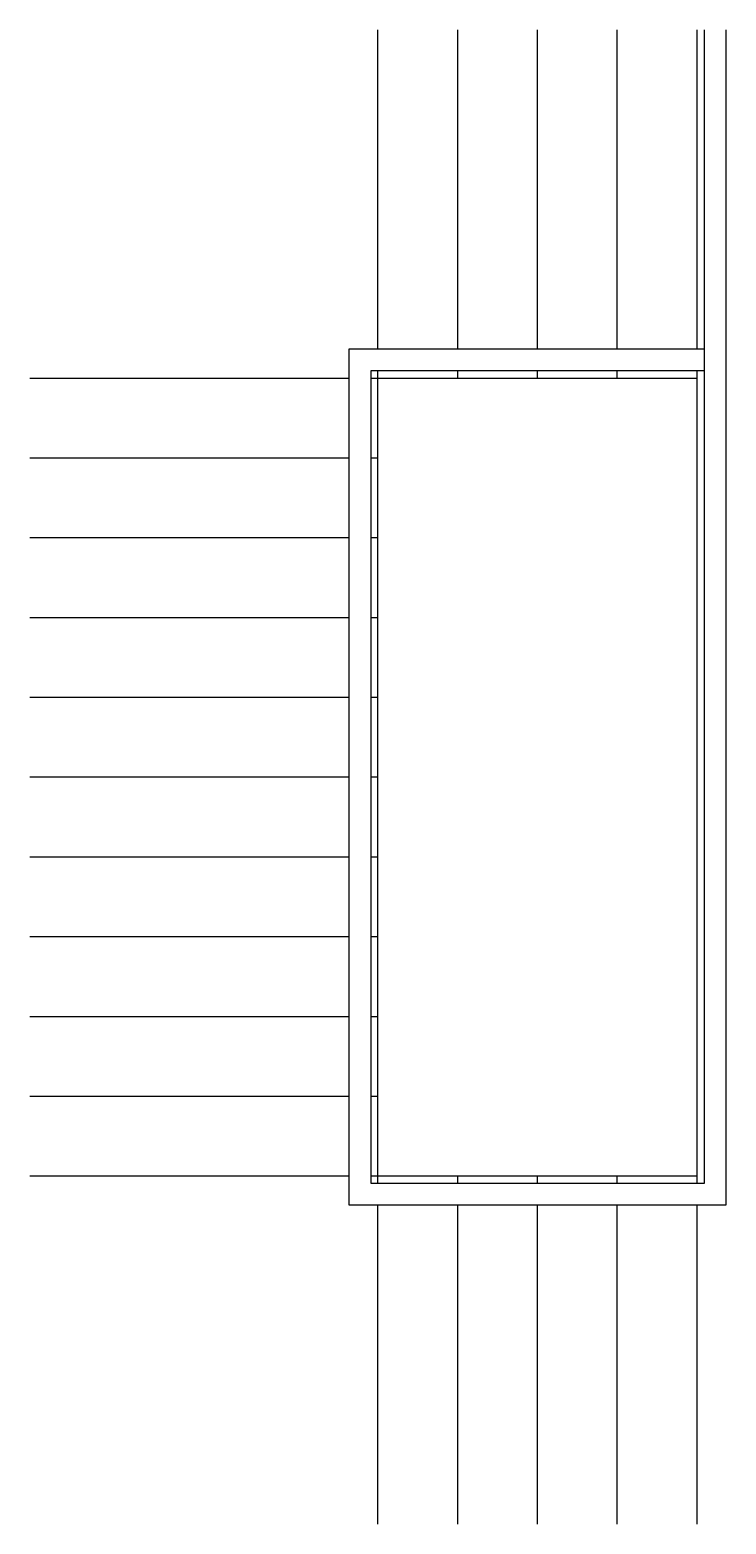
# Model space of a CAD drawing. Header units: metres. Extents: x -167 to -71, y 330 to 536.
import ezdxf

# ---------------------------------------------------------------- set-up
doc = ezdxf.new("R2010")
doc.units = ezdxf.units.M

msp = doc.modelspace()

# ---------------------------------------------------------------- linework, layer by layer
at = {"layer": 'FP-Stair'}
for p, q in [((-119.5, 492), (-119.5, 536)), ((-108.5, 492), (-108.5, 536)), ((-97.5, 492), (-97.5, 536)), ((-86.5, 492), (-86.5, 536)), ((-75.5, 492), (-75.5, 536)), ((-119.5, 377), (-119.5, 489)), ((-108.5, 488), (-108.5, 489)), ((-97.5, 488), (-97.5, 489)), ((-86.5, 488), (-86.5, 489)), ((-75.5, 377), (-75.5, 489)), ((-120.5, 378), (-75.5, 378)), ((-108.5, 377), (-108.5, 378)), ((-97.5, 377), (-97.5, 378)), ((-86.5, 377), (-86.5, 378)), ((-119.5, 330), (-119.5, 374)), ((-108.5, 330), (-108.5, 374)), ((-97.5, 330), (-97.5, 374)), ((-86.5, 330), (-86.5, 374)), ((-75.5, 330), (-75.5, 374))]:
    msp.add_line(p, q, dxfattribs=at)
at = {"layer": 'FP-Stair', "elevation": -0.34}
for points in [[(-74.5, 492), (-123.5, 492), (-123.5, 374), (-71.5, 374), (-71.5, 536)], [(-74.5, 489), (-120.5, 489), (-120.5, 377), (-74.5, 377), (-74.5, 536)], [(-167.5, 488), (-123.5, 488)], [(-120.5, 488), (-75.5, 488)], [(-167.5, 477), (-123.5, 477)], [(-120.5, 477), (-119.5, 477)], [(-167.5, 466), (-123.5, 466)], [(-120.5, 466), (-119.5, 466)], [(-167.5, 455), (-123.5, 455)], [(-120.5, 455), (-119.5, 455)], [(-167.5, 444), (-123.5, 444)], [(-120.5, 444), (-119.5, 444)], [(-167.5, 433), (-123.5, 433)], [(-120.5, 433), (-119.5, 433)], [(-167.5, 422), (-123.5, 422)], [(-120.5, 422), (-119.5, 422)], [(-167.5, 411), (-123.5, 411)], [(-120.5, 411), (-119.5, 411)], [(-167.5, 400), (-123.5, 400)], [(-120.5, 400), (-119.5, 400)], [(-167.5, 389), (-123.5, 389)], [(-120.5, 389), (-119.5, 389)], [(-167.5, 378), (-123.5, 378)], [(-120.5, 378), (-119.5, 378)]]:
    msp.add_lwpolyline(points, dxfattribs=at)

doc.saveas('drawing.dxf')
